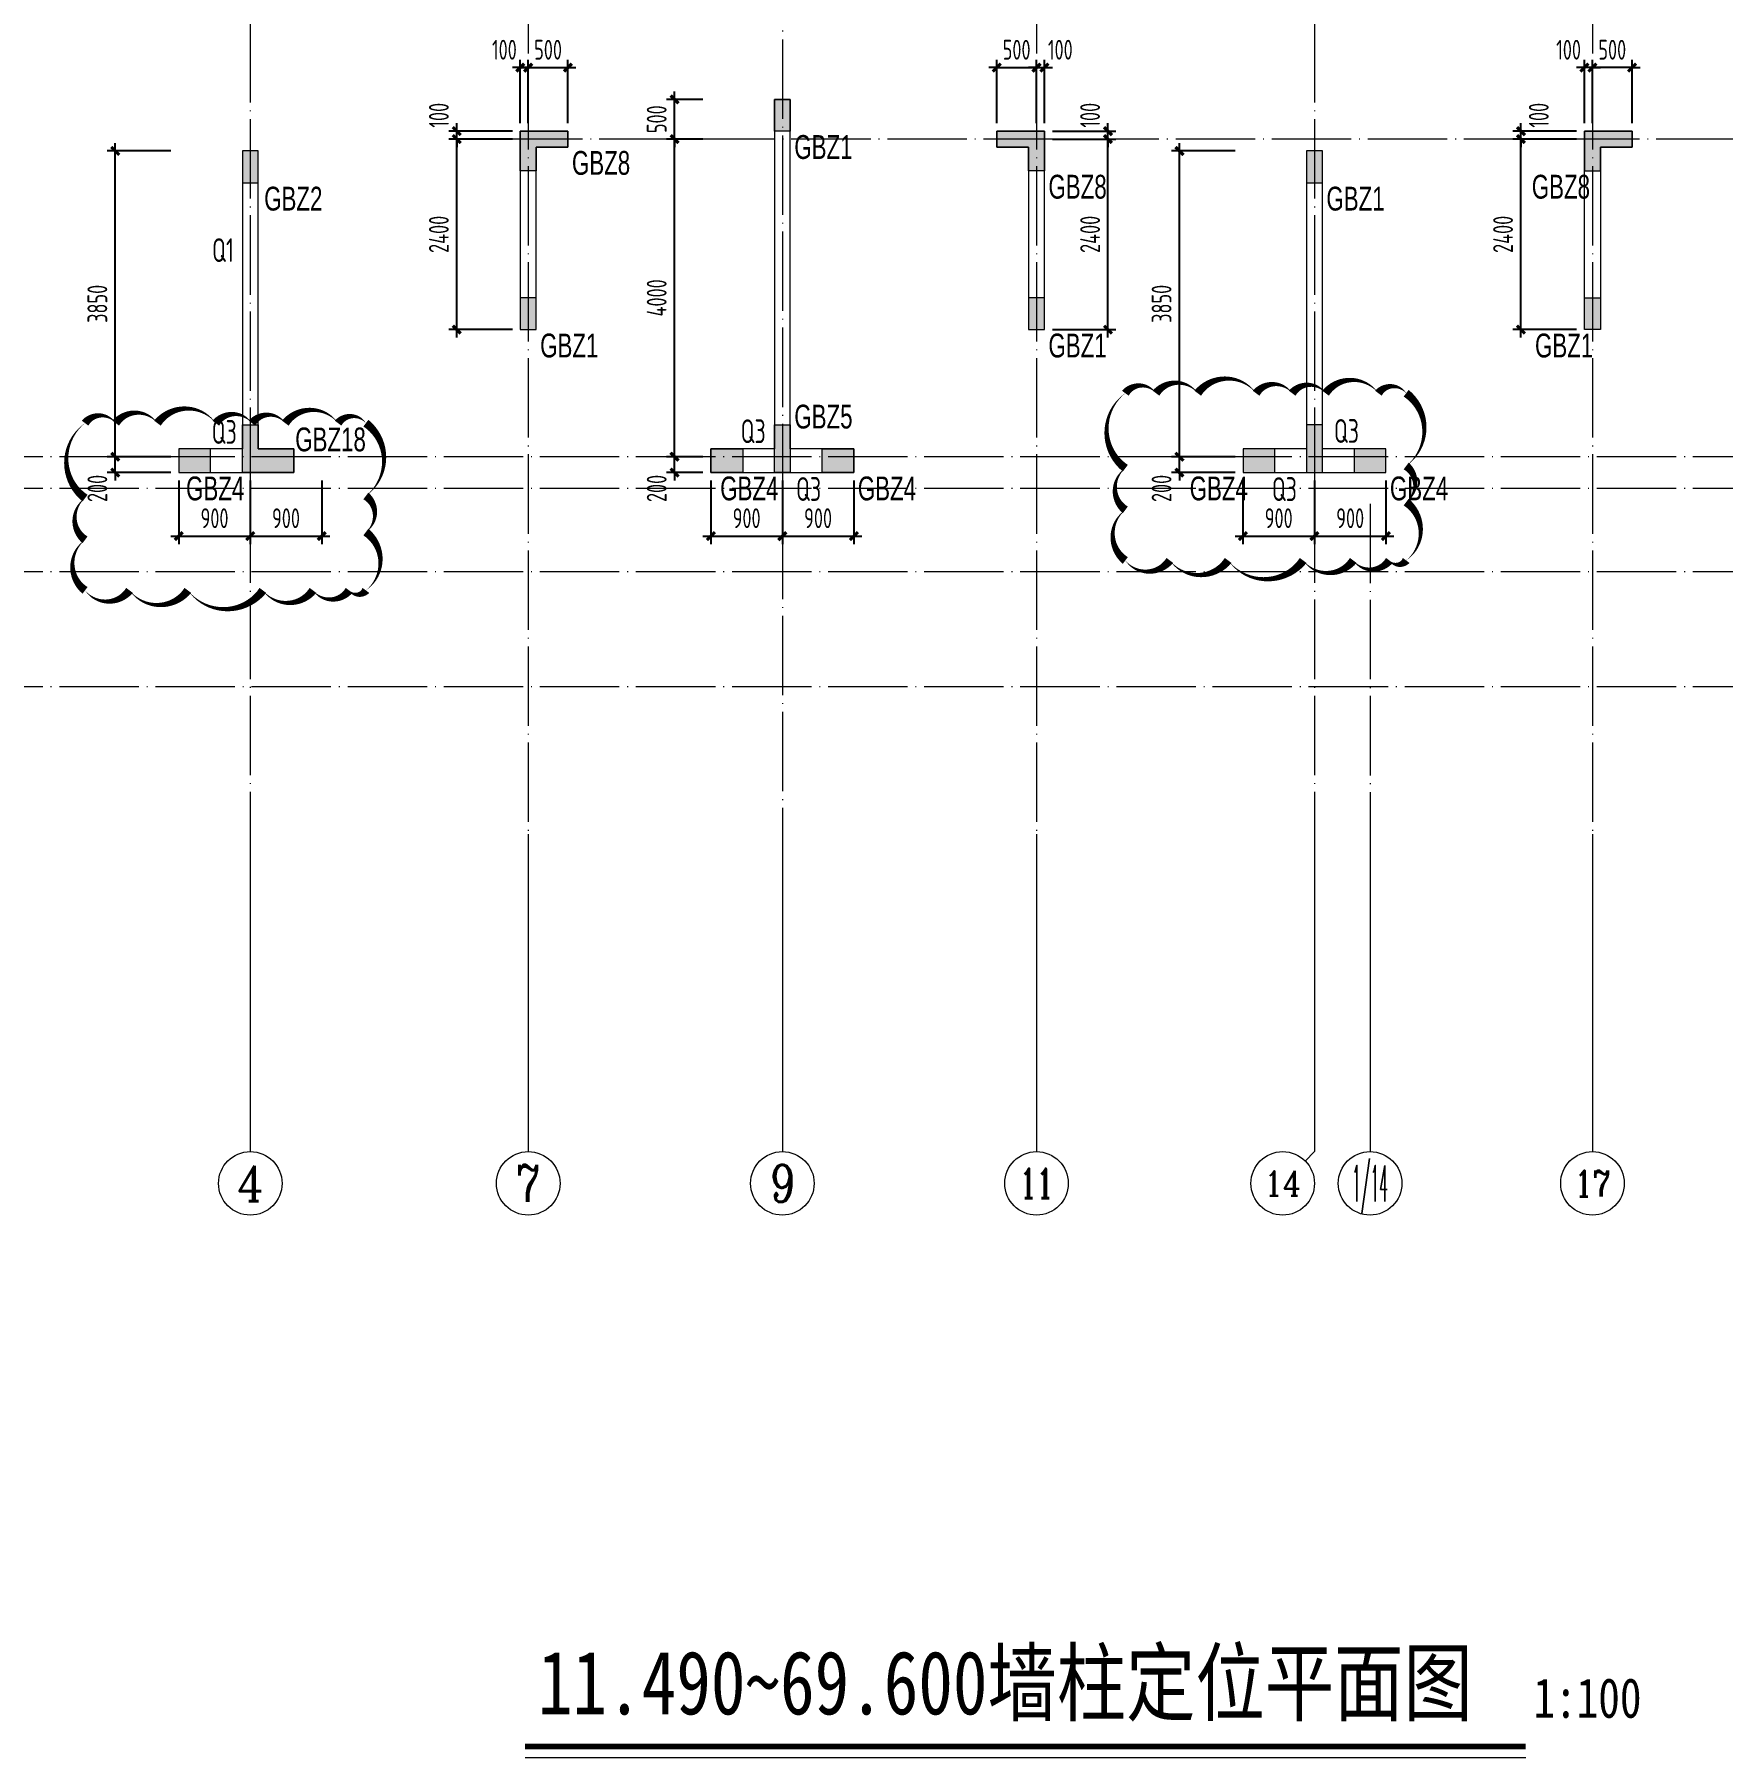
# Model space of a CAD drawing. Extents: x 5874492 to 7194610, y -939842 to -279257.
# Drawn here: x 6302393 to 6323649, y -786334 to -764633 of the extents above; entities that cross this region are included whole.
import ezdxf
from ezdxf.enums import TextEntityAlignment as Align

# ---------------------------------------------------------------- set-up
doc = ezdxf.new("R2010")
doc.units = 0
doc.header["$LTSCALE"] = 1000
doc.linetypes.add('DOTE', pattern=[2.42, 2, -0.2, 0.02, -0.2])
for name, color, linetype, lineweight in [('A-标注-轴号', 3, 'Continuous', 15), ('A-标注-轴号文字', 7, 'Continuous', 15), ('A-轴线-塔楼', 1, 'DOTE', 9), ('A-轴线-隔墙', 41, 'DOTE', 9), ('S-基础-HATCH', 251, 'Continuous', 20), ('S-墙柱-COLU', 50, 'Continuous', 20), ('S-墙柱-DIM', 3, 'Continuous', 20), ('S-墙柱-WALL', 6, 'Continuous', 20), ('S-墙柱-编号', 4, 'Continuous', 20), ('S-轴网-轴号', 3, 'Continuous', 20), ('S-通用-TEXT', 7, 'Continuous', 20)]:
    doc.layers.add(name, color=color, linetype=linetype, lineweight=lineweight)
doc.layers.add('S-活动层-非打印1', color=170, linetype='Continuous', plot=False)
doc.styles.add('_TCH_AXIS', font='COMPLEX.shx', dxfattribs={"bigfont": 'hztxt.shx'})
doc.styles.add('BW_Dim', font='Bweng.shx', dxfattribs={"width": 0.7, "bigfont": 'hztxt.shx'})
doc.styles.add('COMPLEX', font='COMPLEX')
doc.styles.add('TSSD_Dimension', font='tssdeng.shx', dxfattribs={"width": 0.7, "bigfont": 'tssdchn.shx'})
doc.styles.add('TSSD_Rein', font='tssdeng.shx', dxfattribs={"width": 0.7, "bigfont": 'hztxt.shx'})
doc.styles.add('黑体', font='', dxfattribs={"width": 0.8})
doc.styles.get('黑体').set_extended_font_data('SimHei')
doc.dimstyles.new('TSSD_100_100', dxfattribs={"dimtxt": 250, "dimasz": 100, "dimexe": 100, "dimexo": 100, "dimgap": 100, "dimtad": 1, "dimdec": 0, "dimzin": 0, "dimdsep": 46, "dimtxsty": 'TSSD_Dimension', "dimblk": 'ARCHTICK', "dimcen": 0, "dimdle": 100, "dimclrt": 7, "dimadec": 0, "dimazin": 0, "dimtfac": 1, "dimtdec": 0, "dimtix": 1, "dimtmove": 2, "dimatfit": 0, "dimfxl": 0, "dimtolj": 1, "dimtzin": 0, "dimarcsym": 0})

# ---------------------------------------------------------------- blocks, each defined once
blk = doc.blocks.new('_ArchTick')
at = {"color": 0, "linetype": 'ByBlock', "const_width": 0.4}
blk.add_lwpolyline([(-0.5, -0.5), (0.5, 0.5)], dxfattribs=at)
blk = doc.blocks.new('*D1278')
at = {"layer": 'Defpoints', "color": 0, "transparency": 16777216}
for p in [(6303410, -769951), (6304210, -769951), (6304210, -770151)]:
    blk.add_point(p, dxfattribs=at)
at = {"layer": 'S-墙柱-DIM', "color": 0, "lineweight": -2, "transparency": 16777216}
for p, q in [((6303410, -769951), (6303410, -769851)), ((6304110, -769951), (6303310, -769951)), ((6304110, -770151), (6303310, -770151)), ((6303410, -770151), (6303410, -769951)), ((6303410, -770151), (6303410, -770251))]:
    blk.add_line(p, q, dxfattribs=at)
at = {"layer": 'S-墙柱-DIM', "color": 0, "lineweight": -2, "transparency": 16777216, "xscale": 100, "yscale": 100, "zscale": 100}
for p, rotation in [((6303410, -769951), 270), ((6303410, -770151), 90)]:
    blk.add_blockref('_ArchTick', p, dxfattribs=dict(at, rotation=rotation))
at = {"layer": 'S-墙柱-DIM', "color": 7, "transparency": 16777216, "insert": (6303185, -770351), "char_height": 250, "attachment_point": 5, "rotation": 90, "style": 'TSSD_Dimension'}
blk.add_mtext('\\A1;200', dxfattribs=at)
blk = doc.blocks.new('*D1279')
at = {"layer": 'Defpoints', "color": 0, "transparency": 16777216}
for p in [(6303410, -766101), (6304210, -766101), (6304210, -769951)]:
    blk.add_point(p, dxfattribs=at)
at = {"layer": 'S-墙柱-DIM', "color": 0, "lineweight": -2, "transparency": 16777216}
for p, q in [((6303410, -770051), (6303410, -766001)), ((6304110, -766101), (6303310, -766101)), ((6304110, -769951), (6303310, -769951))]:
    blk.add_line(p, q, dxfattribs=at)
at = {"layer": 'S-墙柱-DIM', "color": 0, "lineweight": -2, "transparency": 16777216, "xscale": 100, "yscale": 100, "zscale": 100}
for p, rotation in [((6303410, -766101), 90), ((6303410, -769951), 270)]:
    blk.add_blockref('_ArchTick', p, dxfattribs=dict(at, rotation=rotation))
at = {"layer": 'S-墙柱-DIM', "color": 7, "transparency": 16777216, "insert": (6303185, -768026), "char_height": 250, "attachment_point": 5, "rotation": 90, "style": 'TSSD_Dimension'}
blk.add_mtext('\\A1;3850', dxfattribs=at)
blk = doc.blocks.new('*D1280')
at = {"layer": 'Defpoints', "color": 0, "transparency": 16777216}
for p in [(6304210, -770151), (6305110, -770151), (6305110, -770951)]:
    blk.add_point(p, dxfattribs=at)
at = {"layer": 'S-墙柱-DIM', "color": 0, "lineweight": -2, "transparency": 16777216}
for p, q in [((6304210, -770251), (6304210, -771051)), ((6305110, -770251), (6305110, -771051)), ((6304110, -770951), (6305210, -770951))]:
    blk.add_line(p, q, dxfattribs=at)
at = {"layer": 'S-墙柱-DIM', "color": 0, "lineweight": -2, "transparency": 16777216, "xscale": 100, "yscale": 100, "zscale": 100, "rotation": 180}
blk.add_blockref('_ArchTick', (6304210, -770951), dxfattribs=at)
at = {"layer": 'S-墙柱-DIM', "color": 0, "lineweight": -2, "transparency": 16777216, "xscale": 100, "yscale": 100, "zscale": 100}
blk.add_blockref('_ArchTick', (6305110, -770951), dxfattribs=at)
at = {"layer": 'S-墙柱-DIM', "color": 7, "transparency": 16777216, "insert": (6304660, -770726), "char_height": 250, "attachment_point": 5, "style": 'TSSD_Dimension'}
blk.add_mtext('\\A1;900', dxfattribs=at)
blk = doc.blocks.new('*D1281')
at = {"layer": 'Defpoints', "color": 0, "transparency": 16777216}
for p in [(6305110, -770151), (6306010, -770151), (6306010, -770951)]:
    blk.add_point(p, dxfattribs=at)
at = {"layer": 'S-墙柱-DIM', "color": 0, "lineweight": -2, "transparency": 16777216}
for p, q in [((6305110, -770251), (6305110, -771051)), ((6306010, -770251), (6306010, -771051)), ((6305010, -770951), (6306110, -770951))]:
    blk.add_line(p, q, dxfattribs=at)
at = {"layer": 'S-墙柱-DIM', "color": 0, "lineweight": -2, "transparency": 16777216, "xscale": 100, "yscale": 100, "zscale": 100, "rotation": 180}
blk.add_blockref('_ArchTick', (6305110, -770951), dxfattribs=at)
at = {"layer": 'S-墙柱-DIM', "color": 0, "lineweight": -2, "transparency": 16777216, "xscale": 100, "yscale": 100, "zscale": 100}
blk.add_blockref('_ArchTick', (6306010, -770951), dxfattribs=at)
at = {"layer": 'S-墙柱-DIM', "color": 7, "transparency": 16777216, "insert": (6305560, -770726), "char_height": 250, "attachment_point": 5, "style": 'TSSD_Dimension'}
blk.add_mtext('\\A1;900', dxfattribs=at)
blk = doc.blocks.new('*D1291')
at = {"layer": 'Defpoints', "color": 0, "transparency": 16777216}
for p in [(6307710, -765951), (6308510, -765951), (6308510, -768351)]:
    blk.add_point(p, dxfattribs=at)
at = {"layer": 'S-墙柱-DIM', "color": 0, "lineweight": -2, "transparency": 16777216}
for p, q in [((6308410, -765951), (6307610, -765951)), ((6307710, -768451), (6307710, -765851)), ((6308410, -768351), (6307610, -768351))]:
    blk.add_line(p, q, dxfattribs=at)
at = {"layer": 'S-墙柱-DIM', "color": 0, "lineweight": -2, "transparency": 16777216, "xscale": 100, "yscale": 100, "zscale": 100}
for p, rotation in [((6307710, -765951), 90), ((6307710, -768351), 270)]:
    blk.add_blockref('_ArchTick', p, dxfattribs=dict(at, rotation=rotation))
at = {"layer": 'S-墙柱-DIM', "color": 7, "transparency": 16777216, "insert": (6307485, -767151), "char_height": 250, "attachment_point": 5, "rotation": 90, "style": 'TSSD_Dimension'}
blk.add_mtext('\\A1;2400', dxfattribs=at)
blk = doc.blocks.new('*D1292')
at = {"layer": 'Defpoints', "color": 0, "transparency": 16777216}
for p in [(6307710, -765851), (6308510, -765851), (6308510, -765951)]:
    blk.add_point(p, dxfattribs=at)
at = {"layer": 'S-墙柱-DIM', "color": 0, "lineweight": -2, "transparency": 16777216}
for p, q in [((6307710, -765851), (6307710, -765751)), ((6308410, -765851), (6307610, -765851)), ((6308410, -765951), (6307610, -765951)), ((6307710, -765951), (6307710, -765851)), ((6307710, -765951), (6307710, -766051))]:
    blk.add_line(p, q, dxfattribs=at)
at = {"layer": 'S-墙柱-DIM', "color": 0, "lineweight": -2, "transparency": 16777216, "xscale": 100, "yscale": 100, "zscale": 100}
for p, rotation in [((6307710, -765851), 270), ((6307710, -765951), 90)]:
    blk.add_blockref('_ArchTick', p, dxfattribs=dict(at, rotation=rotation))
at = {"layer": 'S-墙柱-DIM', "color": 7, "transparency": 16777216, "insert": (6307485, -765651), "char_height": 250, "attachment_point": 5, "rotation": 90, "style": 'TSSD_Dimension'}
blk.add_mtext('\\A1;100', dxfattribs=at)
blk = doc.blocks.new('*D1293')
at = {"layer": 'Defpoints', "color": 0, "transparency": 16777216}
for p in [(6308610, -765051), (6308510, -765851), (6308610, -765851)]:
    blk.add_point(p, dxfattribs=at)
at = {"layer": 'S-墙柱-DIM', "color": 0, "lineweight": -2, "transparency": 16777216}
for p, q in [((6308510, -765051), (6308410, -765051)), ((6308510, -765751), (6308510, -764951)), ((6308510, -765051), (6308610, -765051)), ((6308610, -765751), (6308610, -764951)), ((6308610, -765051), (6308710, -765051))]:
    blk.add_line(p, q, dxfattribs=at)
at = {"layer": 'S-墙柱-DIM', "color": 0, "lineweight": -2, "transparency": 16777216, "xscale": 100, "yscale": 100, "zscale": 100}
blk.add_blockref('_ArchTick', (6308510, -765051), dxfattribs=at)
at = {"layer": 'S-墙柱-DIM', "color": 0, "lineweight": -2, "transparency": 16777216, "xscale": 100, "yscale": 100, "zscale": 100, "rotation": 180}
blk.add_blockref('_ArchTick', (6308610, -765051), dxfattribs=at)
at = {"layer": 'S-墙柱-DIM', "color": 7, "transparency": 16777216, "insert": (6308310, -764826), "char_height": 250, "attachment_point": 5, "style": 'TSSD_Dimension'}
blk.add_mtext('\\A1;100', dxfattribs=at)
blk = doc.blocks.new('*D1294')
at = {"layer": 'Defpoints', "color": 0, "transparency": 16777216}
for p in [(6309110, -765051), (6308610, -765851), (6309110, -765851)]:
    blk.add_point(p, dxfattribs=at)
at = {"layer": 'S-墙柱-DIM', "color": 0, "lineweight": -2, "transparency": 16777216}
for p, q in [((6308610, -765051), (6308510, -765051)), ((6308610, -765751), (6308610, -764951)), ((6308610, -765051), (6309110, -765051)), ((6309110, -765751), (6309110, -764951)), ((6309110, -765051), (6309210, -765051))]:
    blk.add_line(p, q, dxfattribs=at)
at = {"layer": 'S-墙柱-DIM', "color": 0, "lineweight": -2, "transparency": 16777216, "xscale": 100, "yscale": 100, "zscale": 100}
blk.add_blockref('_ArchTick', (6308610, -765051), dxfattribs=at)
at = {"layer": 'S-墙柱-DIM', "color": 0, "lineweight": -2, "transparency": 16777216, "xscale": 100, "yscale": 100, "zscale": 100, "rotation": 180}
blk.add_blockref('_ArchTick', (6309110, -765051), dxfattribs=at)
at = {"layer": 'S-墙柱-DIM', "color": 7, "transparency": 16777216, "insert": (6308860, -764826), "char_height": 250, "attachment_point": 5, "style": 'TSSD_Dimension'}
blk.add_mtext('\\A1;500', dxfattribs=at)
blk = doc.blocks.new('*D1304')
at = {"layer": 'Defpoints', "color": 0, "transparency": 16777216}
for p in [(6310453, -769951), (6310910, -769951), (6310910, -770151)]:
    blk.add_point(p, dxfattribs=at)
at = {"layer": 'S-墙柱-DIM', "color": 0, "lineweight": -2, "transparency": 16777216}
for p, q in [((6310453, -769951), (6310453, -769851)), ((6310810, -769951), (6310353, -769951)), ((6310810, -770151), (6310353, -770151)), ((6310453, -770151), (6310453, -769951)), ((6310453, -770151), (6310453, -770251))]:
    blk.add_line(p, q, dxfattribs=at)
at = {"layer": 'S-墙柱-DIM', "color": 0, "lineweight": -2, "transparency": 16777216, "xscale": 100, "yscale": 100, "zscale": 100}
for p, rotation in [((6310453, -769951), 270), ((6310453, -770151), 90)]:
    blk.add_blockref('_ArchTick', p, dxfattribs=dict(at, rotation=rotation))
at = {"layer": 'S-墙柱-DIM', "color": 7, "transparency": 16777216, "insert": (6310228, -770351), "char_height": 250, "attachment_point": 5, "rotation": 90, "style": 'TSSD_Dimension'}
blk.add_mtext('\\A1;200', dxfattribs=at)
blk = doc.blocks.new('*D1305')
at = {"layer": 'Defpoints', "color": 0, "transparency": 16777216}
for p in [(6310453, -765951), (6310910, -765951), (6310910, -769951)]:
    blk.add_point(p, dxfattribs=at)
at = {"layer": 'S-墙柱-DIM', "color": 0, "lineweight": -2, "transparency": 16777216}
for p, q in [((6310810, -765951), (6310353, -765951)), ((6310453, -770051), (6310453, -765851)), ((6310810, -769951), (6310353, -769951))]:
    blk.add_line(p, q, dxfattribs=at)
at = {"layer": 'S-墙柱-DIM', "color": 0, "lineweight": -2, "transparency": 16777216, "xscale": 100, "yscale": 100, "zscale": 100}
for p, rotation in [((6310453, -765951), 90), ((6310453, -769951), 270)]:
    blk.add_blockref('_ArchTick', p, dxfattribs=dict(at, rotation=rotation))
at = {"layer": 'S-墙柱-DIM', "color": 7, "transparency": 16777216, "insert": (6310228, -767951), "char_height": 250, "attachment_point": 5, "rotation": 90, "style": 'TSSD_Dimension'}
blk.add_mtext('\\A1;4000', dxfattribs=at)
blk = doc.blocks.new('*D1306')
at = {"layer": 'Defpoints', "color": 0, "transparency": 16777216}
for p in [(6310453, -765451), (6310910, -765451), (6310910, -765951)]:
    blk.add_point(p, dxfattribs=at)
at = {"layer": 'S-墙柱-DIM', "color": 0, "lineweight": -2, "transparency": 16777216}
for p, q in [((6310453, -765451), (6310453, -765351)), ((6310810, -765451), (6310353, -765451)), ((6310453, -765951), (6310453, -765451)), ((6310810, -765951), (6310353, -765951)), ((6310453, -765951), (6310453, -766051))]:
    blk.add_line(p, q, dxfattribs=at)
at = {"layer": 'S-墙柱-DIM', "color": 0, "lineweight": -2, "transparency": 16777216, "xscale": 100, "yscale": 100, "zscale": 100}
for p, rotation in [((6310453, -765451), 270), ((6310453, -765951), 90)]:
    blk.add_blockref('_ArchTick', p, dxfattribs=dict(at, rotation=rotation))
at = {"layer": 'S-墙柱-DIM', "color": 7, "transparency": 16777216, "insert": (6310228, -765701), "char_height": 250, "attachment_point": 5, "rotation": 90, "style": 'TSSD_Dimension'}
blk.add_mtext('\\A1;500', dxfattribs=at)
blk = doc.blocks.new('*D1307')
at = {"layer": 'Defpoints', "color": 0, "transparency": 16777216}
for p in [(6310910, -770151), (6311810, -770151), (6311810, -770951)]:
    blk.add_point(p, dxfattribs=at)
at = {"layer": 'S-墙柱-DIM', "color": 0, "lineweight": -2, "transparency": 16777216}
for p, q in [((6310910, -770251), (6310910, -771051)), ((6311810, -770251), (6311810, -771051)), ((6310810, -770951), (6311910, -770951))]:
    blk.add_line(p, q, dxfattribs=at)
at = {"layer": 'S-墙柱-DIM', "color": 0, "lineweight": -2, "transparency": 16777216, "xscale": 100, "yscale": 100, "zscale": 100, "rotation": 180}
blk.add_blockref('_ArchTick', (6310910, -770951), dxfattribs=at)
at = {"layer": 'S-墙柱-DIM', "color": 0, "lineweight": -2, "transparency": 16777216, "xscale": 100, "yscale": 100, "zscale": 100}
blk.add_blockref('_ArchTick', (6311810, -770951), dxfattribs=at)
at = {"layer": 'S-墙柱-DIM', "color": 7, "transparency": 16777216, "insert": (6311360, -770726), "char_height": 250, "attachment_point": 5, "style": 'TSSD_Dimension'}
blk.add_mtext('\\A1;900', dxfattribs=at)
blk = doc.blocks.new('*D1308')
at = {"layer": 'Defpoints', "color": 0, "transparency": 16777216}
for p in [(6311810, -770151), (6312710, -770151), (6312710, -770951)]:
    blk.add_point(p, dxfattribs=at)
at = {"layer": 'S-墙柱-DIM', "color": 0, "lineweight": -2, "transparency": 16777216}
for p, q in [((6311810, -770251), (6311810, -771051)), ((6312710, -770251), (6312710, -771051)), ((6311710, -770951), (6312810, -770951))]:
    blk.add_line(p, q, dxfattribs=at)
at = {"layer": 'S-墙柱-DIM', "color": 0, "lineweight": -2, "transparency": 16777216, "xscale": 100, "yscale": 100, "zscale": 100, "rotation": 180}
blk.add_blockref('_ArchTick', (6311810, -770951), dxfattribs=at)
at = {"layer": 'S-墙柱-DIM', "color": 0, "lineweight": -2, "transparency": 16777216, "xscale": 100, "yscale": 100, "zscale": 100}
blk.add_blockref('_ArchTick', (6312710, -770951), dxfattribs=at)
at = {"layer": 'S-墙柱-DIM', "color": 7, "transparency": 16777216, "insert": (6312260, -770726), "char_height": 250, "attachment_point": 5, "style": 'TSSD_Dimension'}
blk.add_mtext('\\A1;900', dxfattribs=at)
blk = doc.blocks.new('*D1309')
at = {"layer": 'Defpoints', "color": 0, "transparency": 16777216}
for p in [(6315110, -765951), (6315910, -765951), (6315110, -768351)]:
    blk.add_point(p, dxfattribs=at)
at = {"layer": 'S-墙柱-DIM', "color": 0, "lineweight": -2, "transparency": 16777216}
for p, q in [((6315210, -765951), (6316010, -765951)), ((6315910, -768451), (6315910, -765851)), ((6315210, -768351), (6316010, -768351))]:
    blk.add_line(p, q, dxfattribs=at)
at = {"layer": 'S-墙柱-DIM', "color": 0, "lineweight": -2, "transparency": 16777216, "xscale": 100, "yscale": 100, "zscale": 100}
for p, rotation in [((6315910, -765951), 90), ((6315910, -768351), 270)]:
    blk.add_blockref('_ArchTick', p, dxfattribs=dict(at, rotation=rotation))
at = {"layer": 'S-墙柱-DIM', "color": 7, "transparency": 16777216, "insert": (6315685, -767151), "char_height": 250, "attachment_point": 5, "rotation": 90, "style": 'TSSD_Dimension'}
blk.add_mtext('\\A1;2400', dxfattribs=at)
blk = doc.blocks.new('*D1310')
at = {"layer": 'Defpoints', "color": 0, "transparency": 16777216}
for p in [(6315110, -765851), (6315110, -765951), (6315910, -765851)]:
    blk.add_point(p, dxfattribs=at)
at = {"layer": 'S-墙柱-DIM', "color": 0, "lineweight": -2, "transparency": 16777216}
for p, q in [((6315910, -765851), (6315910, -765751)), ((6315210, -765851), (6316010, -765851)), ((6315210, -765951), (6316010, -765951)), ((6315910, -765951), (6315910, -765851)), ((6315910, -765951), (6315910, -766051))]:
    blk.add_line(p, q, dxfattribs=at)
at = {"layer": 'S-墙柱-DIM', "color": 0, "lineweight": -2, "transparency": 16777216, "xscale": 100, "yscale": 100, "zscale": 100}
for p, rotation in [((6315910, -765851), 270), ((6315910, -765951), 90)]:
    blk.add_blockref('_ArchTick', p, dxfattribs=dict(at, rotation=rotation))
at = {"layer": 'S-墙柱-DIM', "color": 7, "transparency": 16777216, "insert": (6315685, -765651), "char_height": 250, "attachment_point": 5, "rotation": 90, "style": 'TSSD_Dimension'}
blk.add_mtext('\\A1;100', dxfattribs=at)
blk = doc.blocks.new('*D1311')
at = {"layer": 'Defpoints', "color": 0, "transparency": 16777216}
for p in [(6315010, -765051), (6314510, -765851), (6315010, -765851)]:
    blk.add_point(p, dxfattribs=at)
at = {"layer": 'S-墙柱-DIM', "color": 0, "lineweight": -2, "transparency": 16777216}
for p, q in [((6314510, -765051), (6314410, -765051)), ((6314510, -765751), (6314510, -764951)), ((6314510, -765051), (6315010, -765051)), ((6315010, -765751), (6315010, -764951)), ((6315010, -765051), (6315110, -765051))]:
    blk.add_line(p, q, dxfattribs=at)
at = {"layer": 'S-墙柱-DIM', "color": 0, "lineweight": -2, "transparency": 16777216, "xscale": 100, "yscale": 100, "zscale": 100}
blk.add_blockref('_ArchTick', (6314510, -765051), dxfattribs=at)
at = {"layer": 'S-墙柱-DIM', "color": 0, "lineweight": -2, "transparency": 16777216, "xscale": 100, "yscale": 100, "zscale": 100, "rotation": 180}
blk.add_blockref('_ArchTick', (6315010, -765051), dxfattribs=at)
at = {"layer": 'S-墙柱-DIM', "color": 7, "transparency": 16777216, "insert": (6314760, -764826), "char_height": 250, "attachment_point": 5, "style": 'TSSD_Dimension'}
blk.add_mtext('\\A1;500', dxfattribs=at)
blk = doc.blocks.new('*D1312')
at = {"layer": 'Defpoints', "color": 0, "transparency": 16777216}
for p in [(6315110, -765051), (6315010, -765851), (6315110, -765851)]:
    blk.add_point(p, dxfattribs=at)
at = {"layer": 'S-墙柱-DIM', "color": 0, "lineweight": -2, "transparency": 16777216}
for p, q in [((6315010, -765051), (6314910, -765051)), ((6315010, -765751), (6315010, -764951)), ((6315010, -765051), (6315110, -765051)), ((6315110, -765751), (6315110, -764951)), ((6315110, -765051), (6315210, -765051))]:
    blk.add_line(p, q, dxfattribs=at)
at = {"layer": 'S-墙柱-DIM', "color": 0, "lineweight": -2, "transparency": 16777216, "xscale": 100, "yscale": 100, "zscale": 100}
blk.add_blockref('_ArchTick', (6315010, -765051), dxfattribs=at)
at = {"layer": 'S-墙柱-DIM', "color": 0, "lineweight": -2, "transparency": 16777216, "xscale": 100, "yscale": 100, "zscale": 100, "rotation": 180}
blk.add_blockref('_ArchTick', (6315110, -765051), dxfattribs=at)
at = {"layer": 'S-墙柱-DIM', "color": 7, "transparency": 16777216, "insert": (6315310, -764826), "char_height": 250, "attachment_point": 5, "style": 'TSSD_Dimension'}
blk.add_mtext('\\A1;100', dxfattribs=at)
blk = doc.blocks.new('*D1322')
at = {"layer": 'Defpoints', "color": 0, "transparency": 16777216}
for p in [(6316810, -769951), (6317610, -769951), (6317610, -770151)]:
    blk.add_point(p, dxfattribs=at)
at = {"layer": 'S-墙柱-DIM', "color": 0, "lineweight": -2, "transparency": 16777216}
for p, q in [((6316810, -769951), (6316810, -769851)), ((6317510, -769951), (6316710, -769951)), ((6317510, -770151), (6316710, -770151)), ((6316810, -770151), (6316810, -769951)), ((6316810, -770151), (6316810, -770251))]:
    blk.add_line(p, q, dxfattribs=at)
at = {"layer": 'S-墙柱-DIM', "color": 0, "lineweight": -2, "transparency": 16777216, "xscale": 100, "yscale": 100, "zscale": 100}
for p, rotation in [((6316810, -769951), 270), ((6316810, -770151), 90)]:
    blk.add_blockref('_ArchTick', p, dxfattribs=dict(at, rotation=rotation))
at = {"layer": 'S-墙柱-DIM', "color": 7, "transparency": 16777216, "insert": (6316585, -770351), "char_height": 250, "attachment_point": 5, "rotation": 90, "style": 'TSSD_Dimension'}
blk.add_mtext('\\A1;200', dxfattribs=at)
blk = doc.blocks.new('*D1323')
at = {"layer": 'Defpoints', "color": 0, "transparency": 16777216}
for p in [(6316810, -766101), (6317610, -766101), (6317610, -769951)]:
    blk.add_point(p, dxfattribs=at)
at = {"layer": 'S-墙柱-DIM', "color": 0, "lineweight": -2, "transparency": 16777216}
for p, q in [((6316810, -770051), (6316810, -766001)), ((6317510, -766101), (6316710, -766101)), ((6317510, -769951), (6316710, -769951))]:
    blk.add_line(p, q, dxfattribs=at)
at = {"layer": 'S-墙柱-DIM', "color": 0, "lineweight": -2, "transparency": 16777216, "xscale": 100, "yscale": 100, "zscale": 100}
for p, rotation in [((6316810, -766101), 90), ((6316810, -769951), 270)]:
    blk.add_blockref('_ArchTick', p, dxfattribs=dict(at, rotation=rotation))
at = {"layer": 'S-墙柱-DIM', "color": 7, "transparency": 16777216, "insert": (6316585, -768026), "char_height": 250, "attachment_point": 5, "rotation": 90, "style": 'TSSD_Dimension'}
blk.add_mtext('\\A1;3850', dxfattribs=at)
blk = doc.blocks.new('*D1324')
at = {"layer": 'Defpoints', "color": 0, "transparency": 16777216}
for p in [(6317610, -770151), (6318510, -770151), (6318510, -770951)]:
    blk.add_point(p, dxfattribs=at)
at = {"layer": 'S-墙柱-DIM', "color": 0, "lineweight": -2, "transparency": 16777216}
for p, q in [((6317610, -770251), (6317610, -771051)), ((6318510, -770251), (6318510, -771051)), ((6317510, -770951), (6318610, -770951))]:
    blk.add_line(p, q, dxfattribs=at)
at = {"layer": 'S-墙柱-DIM', "color": 0, "lineweight": -2, "transparency": 16777216, "xscale": 100, "yscale": 100, "zscale": 100, "rotation": 180}
blk.add_blockref('_ArchTick', (6317610, -770951), dxfattribs=at)
at = {"layer": 'S-墙柱-DIM', "color": 0, "lineweight": -2, "transparency": 16777216, "xscale": 100, "yscale": 100, "zscale": 100}
blk.add_blockref('_ArchTick', (6318510, -770951), dxfattribs=at)
at = {"layer": 'S-墙柱-DIM', "color": 7, "transparency": 16777216, "insert": (6318060, -770726), "char_height": 250, "attachment_point": 5, "style": 'TSSD_Dimension'}
blk.add_mtext('\\A1;900', dxfattribs=at)
blk = doc.blocks.new('*D1325')
at = {"layer": 'Defpoints', "color": 0, "transparency": 16777216}
for p in [(6318510, -770151), (6319410, -770151), (6319410, -770951)]:
    blk.add_point(p, dxfattribs=at)
at = {"layer": 'S-墙柱-DIM', "color": 0, "lineweight": -2, "transparency": 16777216}
for p, q in [((6318510, -770251), (6318510, -771051)), ((6319410, -770251), (6319410, -771051)), ((6318410, -770951), (6319510, -770951))]:
    blk.add_line(p, q, dxfattribs=at)
at = {"layer": 'S-墙柱-DIM', "color": 0, "lineweight": -2, "transparency": 16777216, "xscale": 100, "yscale": 100, "zscale": 100, "rotation": 180}
blk.add_blockref('_ArchTick', (6318510, -770951), dxfattribs=at)
at = {"layer": 'S-墙柱-DIM', "color": 0, "lineweight": -2, "transparency": 16777216, "xscale": 100, "yscale": 100, "zscale": 100}
blk.add_blockref('_ArchTick', (6319410, -770951), dxfattribs=at)
at = {"layer": 'S-墙柱-DIM', "color": 7, "transparency": 16777216, "insert": (6318960, -770726), "char_height": 250, "attachment_point": 5, "style": 'TSSD_Dimension'}
blk.add_mtext('\\A1;900', dxfattribs=at)
blk = doc.blocks.new('*D1402')
at = {"layer": 'Defpoints', "color": 0, "transparency": 16777216}
for p in [(6321110, -765951), (6321910, -765951), (6321910, -768351)]:
    blk.add_point(p, dxfattribs=at)
at = {"layer": 'S-墙柱-DIM', "color": 0, "lineweight": -2, "transparency": 16777216}
for p, q in [((6321810, -765951), (6321010, -765951)), ((6321110, -768451), (6321110, -765851)), ((6321810, -768351), (6321010, -768351))]:
    blk.add_line(p, q, dxfattribs=at)
at = {"layer": 'S-墙柱-DIM', "color": 0, "lineweight": -2, "transparency": 16777216, "xscale": 100, "yscale": 100, "zscale": 100}
for p, rotation in [((6321110, -765951), 90), ((6321110, -768351), 270)]:
    blk.add_blockref('_ArchTick', p, dxfattribs=dict(at, rotation=rotation))
at = {"layer": 'S-墙柱-DIM', "color": 7, "transparency": 16777216, "insert": (6320885, -767151), "char_height": 250, "attachment_point": 5, "rotation": 90, "style": 'TSSD_Dimension'}
blk.add_mtext('\\A1;2400', dxfattribs=at)
blk = doc.blocks.new('*D1403')
at = {"layer": 'Defpoints', "color": 0, "transparency": 16777216}
for p in [(6321110, -765851), (6321910, -765851), (6321910, -765951)]:
    blk.add_point(p, dxfattribs=at)
at = {"layer": 'S-墙柱-DIM', "color": 0, "lineweight": -2, "transparency": 16777216}
for p, q in [((6321110, -765851), (6321110, -765751)), ((6321810, -765851), (6321010, -765851)), ((6321810, -765951), (6321010, -765951)), ((6321110, -765951), (6321110, -765851)), ((6321110, -765951), (6321110, -766051))]:
    blk.add_line(p, q, dxfattribs=at)
at = {"layer": 'S-墙柱-DIM', "color": 0, "lineweight": -2, "transparency": 16777216, "xscale": 100, "yscale": 100, "zscale": 100}
for p, rotation in [((6321110, -765851), 270), ((6321110, -765951), 90)]:
    blk.add_blockref('_ArchTick', p, dxfattribs=dict(at, rotation=rotation))
at = {"layer": 'S-墙柱-DIM', "color": 7, "transparency": 16777216, "insert": (6321335, -765651), "char_height": 250, "attachment_point": 5, "rotation": 90, "style": 'TSSD_Dimension'}
blk.add_mtext('\\A1;100', dxfattribs=at)
blk = doc.blocks.new('*D1404')
at = {"layer": 'Defpoints', "color": 0, "transparency": 16777216}
for p in [(6322010, -765051), (6322010, -765851), (6322510, -765851)]:
    blk.add_point(p, dxfattribs=at)
at = {"layer": 'S-墙柱-DIM', "color": 0, "lineweight": -2, "transparency": 16777216}
for p, q in [((6322010, -765051), (6321910, -765051)), ((6322010, -765751), (6322010, -764951)), ((6322510, -765051), (6322010, -765051)), ((6322510, -765751), (6322510, -764951)), ((6322510, -765051), (6322610, -765051))]:
    blk.add_line(p, q, dxfattribs=at)
at = {"layer": 'S-墙柱-DIM', "color": 0, "lineweight": -2, "transparency": 16777216, "xscale": 100, "yscale": 100, "zscale": 100}
blk.add_blockref('_ArchTick', (6322010, -765051), dxfattribs=at)
at = {"layer": 'S-墙柱-DIM', "color": 0, "lineweight": -2, "transparency": 16777216, "xscale": 100, "yscale": 100, "zscale": 100, "rotation": 180}
blk.add_blockref('_ArchTick', (6322510, -765051), dxfattribs=at)
at = {"layer": 'S-墙柱-DIM', "color": 7, "transparency": 16777216, "insert": (6322260, -764826), "char_height": 250, "attachment_point": 5, "style": 'TSSD_Dimension'}
blk.add_mtext('\\A1;500', dxfattribs=at)
blk = doc.blocks.new('*D1405')
at = {"layer": 'Defpoints', "color": 0, "transparency": 16777216}
for p in [(6321910, -765051), (6321910, -765851), (6322010, -765851)]:
    blk.add_point(p, dxfattribs=at)
at = {"layer": 'S-墙柱-DIM', "color": 0, "lineweight": -2, "transparency": 16777216}
for p, q in [((6321910, -765051), (6321810, -765051)), ((6321910, -765751), (6321910, -764951)), ((6322010, -765051), (6321910, -765051)), ((6322010, -765751), (6322010, -764951)), ((6322010, -765051), (6322110, -765051))]:
    blk.add_line(p, q, dxfattribs=at)
at = {"layer": 'S-墙柱-DIM', "color": 0, "lineweight": -2, "transparency": 16777216, "xscale": 100, "yscale": 100, "zscale": 100}
blk.add_blockref('_ArchTick', (6321910, -765051), dxfattribs=at)
at = {"layer": 'S-墙柱-DIM', "color": 0, "lineweight": -2, "transparency": 16777216, "xscale": 100, "yscale": 100, "zscale": 100, "rotation": 180}
blk.add_blockref('_ArchTick', (6322010, -765051), dxfattribs=at)
at = {"layer": 'S-墙柱-DIM', "color": 7, "transparency": 16777216, "insert": (6321710, -764826), "char_height": 250, "attachment_point": 5, "style": 'TSSD_Dimension'}
blk.add_mtext('\\A1;100', dxfattribs=at)
blk = doc.blocks.new('_AXISO')
blk.add_circle((0, 0), 0.5)
at = {"layer": 'S-轴网-轴号', "style": 'COMPLEX', "width": 1.041667}
blk.add_attdef('A', text='', height=0.56, dxfattribs=at).set_placement((-0.25, -0.28), (0.25, -0.28), align=Align.FIT)
blk = doc.blocks.new('ZHOUWANG3')
at = {"layer": 'A-标注-轴号'}
for p, q in [((98852, 226834), (98852, 222834)), ((102352, 226834), (102352, 222834)), ((105552, 226834), (105552, 222834)), ((108752, 226834), (108752, 222834)), ((112252, 226834), (112252, 222834)), ((112952, 226834), (112952, 222834)), ((115752, 226834), (115752, 222834)), ((112135, 222716), (112252, 222834))]:
    blk.add_line(p, q, dxfattribs=at)
at = {"layer": 'A-轴线-塔楼', "linetype": 'DOTE', "ltscale": 0.5}
for p, q in [((105552, 248942), (105552, 226834)), ((98852, 241886), (98852, 226834)), ((112252, 241886), (112252, 226834)), ((102352, 240086), (102352, 226834)), ((108752, 240086), (108752, 226834)), ((115752, 240086), (115752, 226834)), ((122394, 235586), (101608, 235586)), ((139798, 231586), (85362, 231586)), ((112952, 230993), (112952, 226834)), ((139798, 228686), (85362, 228686))]:
    blk.add_line(p, q, dxfattribs=at)
at = {"layer": 'A-轴线-隔墙', "ltscale": 0.5}
for p, q in [((139798, 231186), (85362, 231186)), ((139798, 230136), (85362, 230136))]:
    blk.add_line(p, q, dxfattribs=at)
at = {"layer": 'A-标注-轴号'}
ref = blk.add_blockref('_AXISO', (98852, 222434), dxfattribs=dict(at, xscale=800, yscale=800, zscale=800))
ref.add_attrib('A', '4', dxfattribs={"layer": 'A-标注-轴号文字', "ltscale": 0.2, "height": 445, "style": '_TCH_AXIS'}).set_placement((98682, 222211), (99022, 222211), align=Align.FIT)
ref = blk.add_blockref('_AXISO', (102352, 222434), dxfattribs=dict(at, xscale=800, yscale=800, zscale=800))
ref.add_attrib('A', '7', dxfattribs={"layer": 'A-标注-轴号文字', "ltscale": 0.2, "height": 466, "style": '_TCH_AXIS'}).set_placement((102197, 222201), (102507, 222201), align=Align.FIT)
ref = blk.add_blockref('_AXISO', (105552, 222434), dxfattribs=dict(at, xscale=800, yscale=800, zscale=800))
ref.add_attrib('A', '9', dxfattribs={"layer": 'A-标注-轴号文字', "ltscale": 0.2, "height": 466, "style": '_TCH_AXIS'}).set_placement((105397, 222201), (105707, 222201), align=Align.FIT)
ref = blk.add_blockref('_AXISO', (108752, 222434), dxfattribs=dict(at, xscale=800, yscale=800, zscale=800))
ref.add_attrib('A', '11', dxfattribs={"layer": 'A-标注-轴号文字', "ltscale": 0.2, "height": 368.8, "style": '_TCH_AXIS'}).set_placement((108541, 222249), (108963, 222249), align=Align.FIT)
ref = blk.add_blockref('_AXISO', (111852, 222434), dxfattribs=dict(at, xscale=800, yscale=800, zscale=800))
ref.add_attrib('A', '14', dxfattribs={"layer": 'A-标注-轴号文字', "ltscale": 0.2, "height": 314.1, "style": '_TCH_AXIS'}).set_placement((111620, 222277), (112084, 222277), align=Align.FIT)
ref = blk.add_blockref('_AXISO', (112952, 222434), dxfattribs=dict(at, xscale=800, yscale=800, zscale=800))
ref.add_attrib('A', '1/14', dxfattribs={"layer": 'A-标注-轴号文字', "ltscale": 0.2, "height": 452.5, "style": '_TCH_AXIS', "width": 0.308824}).set_placement((112726, 222207), (113178, 222207), align=Align.FIT)
ref = blk.add_blockref('_AXISO', (115752, 222434), dxfattribs=dict(at, xscale=800, yscale=800, zscale=800))
ref.add_attrib('A', '17', dxfattribs={"layer": 'A-标注-轴号文字', "ltscale": 0.2, "height": 328.4, "style": '_TCH_AXIS'}).set_placement((115525, 222269), (115979, 222269), align=Align.FIT)

msp = doc.modelspace()

# ---------------------------------------------------------------- hatches: boundary and pattern name
at = {"layer": 'S-基础-HATCH'}
for points in [[(6311710.4, -765450.9), (6311910.4, -765450.9), (6311910.4, -765850.9), (6311710.4, -765850.9)], [(6308710.4, -766050.9), (6308710.4, -766350.9), (6308510.4, -766350.9), (6308510.4, -765850.9), (6309110.4, -765850.9), (6309110.4, -766050.9)], [(6314910.4, -766050.9), (6314510.4, -766050.9), (6314510.4, -765850.9), (6315110.4, -765850.9), (6315110.4, -766350.9), (6314910.4, -766350.9)], [(6322110.4, -766050.9), (6322510.4, -766050.9), (6322510.4, -765850.9), (6321910.4, -765850.9), (6321910.4, -766350.9), (6322110.4, -766350.9)], [(6305210.4, -766100.9), (6305010.4, -766100.9), (6305010.4, -766500.9), (6305210.4, -766500.9)], [(6318610.4, -766100.9), (6318410.4, -766100.9), (6318410.4, -766500.9), (6318610.4, -766500.9)], [(6308510.4, -767950.9), (6308510.4, -768350.9), (6308710.4, -768350.9), (6308710.4, -767950.9)], [(6314910.4, -768350.9), (6315110.4, -768350.9), (6315110.4, -767950.9), (6314910.4, -767950.9)], [(6322110.4, -768350.9), (6321910.4, -768350.9), (6321910.4, -767950.9), (6322110.4, -767950.9)], [(6305660.4, -769850.9), (6305660.4, -770150.9), (6305010.4, -770150.9), (6305010.4, -769550.9), (6305210.4, -769550.9), (6305210.4, -769850.9)], [(6311910.4, -770150.9), (6311710.4, -770150.9), (6311710.4, -769550.9), (6311910.4, -769550.9)], [(6318410.4, -770150.9), (6318610.4, -770150.9), (6318610.4, -769550.9), (6318410.4, -769550.9)], [(6304610.4, -769850.9), (6304210.4, -769850.9), (6304210.4, -770150.9), (6304610.4, -770150.9)], [(6311310.4, -770150.9), (6310910.4, -770150.9), (6310910.4, -769850.9), (6311310.4, -769850.9)], [(6312310.4, -769850.9), (6312710.4, -769850.9), (6312710.4, -770150.9), (6312310.4, -770150.9)], [(6318010.4, -769850.9), (6317610.4, -769850.9), (6317610.4, -770150.9), (6318010.4, -770150.9)], [(6319010.4, -770150.9), (6319410.4, -770150.9), (6319410.4, -769850.9), (6319010.4, -769850.9)]]:
    msp.add_hatch(color=256, dxfattribs=at).paths.add_polyline_path(points)

# ---------------------------------------------------------------- linework, layer by layer
at = {"layer": 'S-墙柱-COLU'}
for points in [[(6311710.4, -765450.9), (6311910.4, -765450.9), (6311910.4, -765850.9), (6311710.4, -765850.9)], [(6308710.4, -766050.9), (6308710.4, -766350.9), (6308510.4, -766350.9), (6308510.4, -765850.9), (6309110.4, -765850.9), (6309110.4, -766050.9)], [(6314910.4, -766050.9), (6314510.4, -766050.9), (6314510.4, -765850.9), (6315110.4, -765850.9), (6315110.4, -766350.9), (6314910.4, -766350.9)], [(6322110.4, -766050.9), (6322510.4, -766050.9), (6322510.4, -765850.9), (6321910.4, -765850.9), (6321910.4, -766350.9), (6322110.4, -766350.9)], [(6305210.4, -766100.9), (6305010.4, -766100.9), (6305010.4, -766500.9), (6305210.4, -766500.9)], [(6318610.4, -766100.9), (6318410.4, -766100.9), (6318410.4, -766500.9), (6318610.4, -766500.9)], [(6308510.4, -767950.9), (6308510.4, -768350.9), (6308710.4, -768350.9), (6308710.4, -767950.9)], [(6314910.4, -768350.9), (6315110.4, -768350.9), (6315110.4, -767950.9), (6314910.4, -767950.9)], [(6322110.4, -768350.9), (6321910.4, -768350.9), (6321910.4, -767950.9), (6322110.4, -767950.9)], [(6305660.4, -769850.9), (6305660.4, -770150.9), (6305010.4, -770150.9), (6305010.4, -769550.9), (6305210.4, -769550.9), (6305210.4, -769850.9)], [(6311910.4, -770150.9), (6311710.4, -770150.9), (6311710.4, -769550.9), (6311910.4, -769550.9)], [(6318410.4, -770150.9), (6318610.4, -770150.9), (6318610.4, -769550.9), (6318410.4, -769550.9)], [(6304610.4, -769850.9), (6304210.4, -769850.9), (6304210.4, -770150.9), (6304610.4, -770150.9)], [(6311310.4, -770150.9), (6310910.4, -770150.9), (6310910.4, -769850.9), (6311310.4, -769850.9)], [(6312310.4, -769850.9), (6312710.4, -769850.9), (6312710.4, -770150.9), (6312310.4, -770150.9)], [(6318010.4, -769850.9), (6317610.4, -769850.9), (6317610.4, -770150.9), (6318010.4, -770150.9)], [(6319010.4, -770150.9), (6319410.4, -770150.9), (6319410.4, -769850.9), (6319010.4, -769850.9)]]:
    msp.add_lwpolyline(points, close=True, dxfattribs=at)
at = {"layer": 'S-墙柱-WALL'}
for points in [[(6312710.4, -770150.9), (6312710.4, -769850.9), (6311910.4, -769850.9), (6311910.4, -765450.9), (6311710.4, -765450.9), (6311710.4, -769850.9), (6310910.4, -769850.9), (6310910.4, -770150.9)], [(6308710.4, -766050.9), (6309110.4, -766050.9), (6309110.4, -765850.9), (6308510.4, -765850.9), (6308510.4, -768350.9), (6308710.4, -768350.9)], [(6315110.4, -768350.9), (6315110.4, -765850.9), (6314510.4, -765850.9), (6314510.4, -766050.9), (6314910.4, -766050.9), (6314910.4, -768350.9)], [(6321910.4, -768350.9), (6321910.4, -765850.9), (6322510.4, -765850.9), (6322510.4, -766050.9), (6322110.4, -766050.9), (6322110.4, -768350.9)], [(6305660.4, -770150.9), (6305660.4, -769850.9), (6305210.4, -769850.9), (6305210.4, -766100.9), (6305010.4, -766100.9), (6305010.4, -769850.9), (6304210.4, -769850.9), (6304210.4, -770150.9)], [(6319410.4, -770150.9), (6319410.4, -769850.9), (6318610.4, -769850.9), (6318610.4, -766100.9), (6318410.4, -766100.9), (6318410.4, -769850.9), (6317610.4, -769850.9), (6317610.4, -770150.9)]]:
    msp.add_lwpolyline(points, close=True, dxfattribs=at)
at = {"layer": 'S-活动层-非打印1'}
for points in [[(6316128.5, -769151.4, 0, 105, 0.5), (6316128.5, -770096.4, 0, 105, 0.5), (6316128.5, -770621.4, 0, 105, 0.5), (6316128.5, -771258, 0, 105, 0.5), (6316688.5, -771258, 0, 105, 0.5), (6317423.5, -771258, 0, 105, 0.5), (6318368.5, -771258, 0, 105, 0.5), (6318998.5, -771258, 0, 105, 0.5), (6319453.5, -771258, 0, 105, 0.5), (6319664.8, -771258, 0, 105, 0.5), (6319664.8, -770523, 0, 105, 0.5), (6319664.8, -770068, 0, 105, 0.5), (6319664.8, -769151.4, 0, 105, 0.5), (6319314.8, -769151.4, 0, 105, 0.5), (6318649.8, -769151.4, 0, 105, 0.5), (6318229.8, -769151.4, 0, 105, 0.5), (6317774.8, -769151.4, 0, 105, 0.5), (6317039.8, -769151.4, 0, 105, 0.5), (6316514.8, -769151.4, 0, 105, 0.5)], [(6303029.5, -769528.5, 0, 105, 0.5), (6303029.5, -770473.5, 0, 105, 0.5), (6303029.5, -770998.5, 0, 105, 0.5), (6303029.5, -771635.1, 0, 105, 0.5), (6303589.5, -771635.1, 0, 105, 0.5), (6304324.5, -771635.1, 0, 105, 0.5), (6305269.5, -771635.1, 0, 105, 0.5), (6305899.5, -771635.1, 0, 105, 0.5), (6306354.5, -771635.1, 0, 105, 0.5), (6306565.8, -771635.1, 0, 105, 0.5), (6306565.8, -770900.1, 0, 105, 0.5), (6306565.8, -770445.1, 0, 105, 0.5), (6306565.8, -769528.5, 0, 105, 0.5), (6306215.8, -769528.5, 0, 105, 0.5), (6305550.8, -769528.5, 0, 105, 0.5), (6305130.8, -769528.5, 0, 105, 0.5), (6304675.8, -769528.5, 0, 105, 0.5), (6303940.8, -769528.5, 0, 105, 0.5), (6303415.8, -769528.5, 0, 105, 0.5)]]:
    msp.add_lwpolyline(points, format="xyseb", close=True, dxfattribs=at)
at = {"layer": 'S-通用-TEXT', "const_width": 70}
msp.add_lwpolyline([(6308569.5, -786194), (6321169.7, -786194)], dxfattribs=at)
at = {"layer": 'S-通用-TEXT'}
msp.add_lwpolyline([(6308569.5, -786334), (6321169.7, -786334)], dxfattribs=at)

# ---------------------------------------------------------------- block references
msp.add_blockref('ZHOUWANG3', (6206258.5, -1001537.3))

# ---------------------------------------------------------------- texts
at = {"layer": 'S-墙柱-编号', "style": 'TSSD_Rein', "width": 0.7}
for s, p in [('Q1', (6304629.2, -767499.5)), ('Q3', (6304624.5, -769789.5)), ('Q3', (6311284.8, -769780.3)), ('Q3', (6318755.3, -769777.3)), ('Q3', (6311982.4, -770508.3)), ('Q3', (6317974, -770509.4))]:
    msp.add_text(s, height=300, dxfattribs=at).set_placement(p)
at = {"layer": 'S-通用-TEXT', "style": 'BW_Dim', "width": 0.7}
for s, p in [('GBZ1', (6311960.4, -765900.9)), ('GBZ8', (6309160.4, -766100.9)), ('GBZ8', (6315160.4, -766400.9)), ('GBZ8', (6321246.6, -766400.9)), ('GBZ2', (6305285.4, -766550.9)), ('GBZ1', (6318660.4, -766550.9)), ('GBZ1', (6308760.4, -768400.9)), ('GBZ1', (6315160.4, -768400.9)), ('GBZ1', (6321287, -768400.9)), ('GBZ5', (6311960.4, -769296)), ('GBZ18', (6305676.1, -769583.7)), ('GBZ4', (6304301.6, -770200.9)), ('GBZ4', (6311027.2, -770200.9)), ('GBZ4', (6312760.4, -770200.9)), ('GBZ4', (6316938.5, -770200.9)), ('GBZ4', (6319460.4, -770200.9))]:
    msp.add_text(s, height=300, dxfattribs=at).set_placement(p, align=Align.TOP_LEFT)
at = {"layer": 'S-通用-TEXT', "style": '黑体', "width": 0.8}
for s, height, p in [('11.490~69.600墙柱定位平面图', 800, (6308732.8, -785790.7)), ('1:100', 500, (6321267.6, -785833.2))]:
    msp.add_text(s, height=height, dxfattribs=at).set_placement(p)

# ---------------------------------------------------------------- dimensions: what is measured, and where the dimension line sits
at = {"layer": 'S-墙柱-DIM'}
for base, p1, p2, picture, middle in [((6308610.4, -765050.9), (6308510.4, -765850.9), (6308610.4, -765850.9), '*D1293', (6308310.4, -764825.9)), ((6315110.4, -765050.9), (6315010.4, -765850.9), (6315110.4, -765850.9), '*D1312', (6315310.4, -764825.9))]:
    dim = msp.add_linear_dim(base=base, p1=p1, p2=p2, dimstyle='TSSD_100_100', dxfattribs=at)
    dim.commit()
    dim.dimension.update_dxf_attribs({"geometry": picture, "text_midpoint": middle, "dimtype": 128})
for base, p1, p2, picture, middle in [((6309110.4, -765050.9), (6308610.4, -765850.9), (6309110.4, -765850.9), '*D1294', (6308860.4, -764825.9)), ((6315010.4, -765050.9), (6314510.4, -765850.9), (6315010.4, -765850.9), '*D1311', (6314760.4, -764825.9)), ((6305110.4, -770950.9), (6304210.4, -770150.9), (6305110.4, -770150.9), '*D1280', (6304660.4, -770725.9)), ((6306010.4, -770950.9), (6305110.4, -770150.9), (6306010.4, -770150.9), '*D1281', (6305560.4, -770725.9)), ((6311810.4, -770950.9), (6310910.4, -770150.9), (6311810.4, -770150.9), '*D1307', (6311360.4, -770725.9)), ((6312710.4, -770950.9), (6311810.4, -770150.9), (6312710.4, -770150.9), '*D1308', (6312260.4, -770725.9)), ((6318510.4, -770950.9), (6317610.4, -770150.9), (6318510.4, -770150.9), '*D1324', (6318060.4, -770725.9)), ((6319410.4, -770950.9), (6318510.4, -770150.9), (6319410.4, -770150.9), '*D1325', (6318960.4, -770725.9))]:
    dim = msp.add_linear_dim(base=base, p1=p1, p2=p2, dimstyle='TSSD_100_100', dxfattribs=at)
    dim.commit()
    dim.dimension.update_dxf_attribs({"geometry": picture, "text_midpoint": middle})
for base, p1, p2, angle, picture, middle in [((6321910.4, -765050.9), (6322010.4, -765850.9), (6321910.4, -765850.9), 180, '*D1405', (6321710.4, -764825.9)), ((6307710.4, -765850.9), (6308510.4, -765950.9), (6308510.4, -765850.9), 90, '*D1292', (6307485.4, -765650.9)), ((6315910.4, -765850.9), (6315110.4, -765950.9), (6315110.4, -765850.9), 90, '*D1310', (6315685.4, -765650.9)), ((6321110.4, -765850.9), (6321910.4, -765950.9), (6321910.4, -765850.9), 90, '*D1403', (6321335.4, -765650.9)), ((6303410.4, -769950.9), (6304210.4, -770150.9), (6304210.4, -769950.9), 90, '*D1278', (6303185.4, -770350.9)), ((6310453, -769950.9), (6310910.4, -770150.9), (6310910.4, -769950.9), 90, '*D1304', (6310228, -770350.9)), ((6316810.4, -769950.9), (6317610.4, -770150.9), (6317610.4, -769950.9), 90, '*D1322', (6316585.4, -770350.9))]:
    dim = msp.add_linear_dim(base=base, p1=p1, p2=p2, angle=angle, dimstyle='TSSD_100_100', dxfattribs=at)
    dim.commit()
    dim.dimension.update_dxf_attribs({"geometry": picture, "text_midpoint": middle, "dimtype": 128})
for base, p1, p2, angle, picture, middle in [((6322010.4, -765050.9), (6322510.4, -765850.9), (6322010.4, -765850.9), 180, '*D1404', (6322260.4, -764825.9)), ((6310453, -765450.9), (6310910.4, -765950.9), (6310910.4, -765450.9), 90, '*D1306', (6310228, -765700.9)), ((6303410.4, -766100.9), (6304210.4, -769950.9), (6304210.4, -766100.9), 90, '*D1279', (6303185.4, -768025.9)), ((6307710.4, -765950.9), (6308510.4, -768350.9), (6308510.4, -765950.9), 90, '*D1291', (6307485.4, -767150.9)), ((6310453, -765950.9), (6310910.4, -769950.9), (6310910.4, -765950.9), 90, '*D1305', (6310228, -767950.9)), ((6315910.4, -765950.9), (6315110.4, -768350.9), (6315110.4, -765950.9), 90, '*D1309', (6315685.4, -767150.9)), ((6316810.4, -766100.9), (6317610.4, -769950.9), (6317610.4, -766100.9), 90, '*D1323', (6316585.4, -768025.9)), ((6321110.4, -765950.9), (6321910.4, -768350.9), (6321910.4, -765950.9), 90, '*D1402', (6320885.4, -767150.9))]:
    dim = msp.add_linear_dim(base=base, p1=p1, p2=p2, angle=angle, dimstyle='TSSD_100_100', dxfattribs=at)
    dim.commit()
    dim.dimension.update_dxf_attribs({"geometry": picture, "text_midpoint": middle})

doc.saveas('drawing.dxf')
